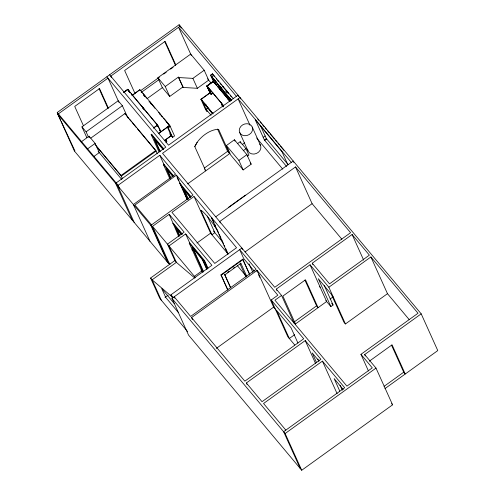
<?xml version="1.0" encoding="UTF-8"?>
<svg xmlns="http://www.w3.org/2000/svg" width="495" height="495" viewBox="0 0 495 495"><rect width="100%" height="100%" fill="white"/><g stroke="black" fill="none" stroke-linecap="round" stroke-linejoin="round"><path stroke-width="0.74" d="M143.34 108.269L142.95 107.718L143.34 108.145M221.494 88.661C220.968 87.757 222.069 89.508 221.55 88.605M204.744 169.68L205.734 170.868L194.776 146.6L197.165 142.312A18.321 9.362 -39.9 0 1 218.629 129.424L229.587 153.691L187.648 183.893M194.776 146.6L197.165 142.312M60.662 120.143L57.222 112.52L179.103 24.75L421.196 313.849L437.778 350.578L384.943 388.625M195.222 277.318L152.528 226.333L169.111 263.062L168.56 263.458L74.386 150.994L57.804 114.271L107.99 78.13L118.942 102.385M123.645 92.274L127.821 89.267L129.764 92.225M123.719 92.441L127.679 89.372L157.528 125.012L160.547 131.788M125.544 91.309L127.277 90.059M129.139 90.851L129.684 92.46M129.17 91.891L129.102 91.476L129.374 91.841M129.034 91.742L128.997 91.34L129.319 91.81M86.798 137.61L81.947 126.868L118.206 100.757L122.364 105.72L127.821 117.804M131.862 95.486L139.893 89.7L169.816 125.513L158.697 133.52M132.555 95.207L139.893 89.7M169.717 96.451L162.354 87.652L157.874 77.734L190.686 54.104L204.194 70.234L208.673 80.153L197.369 88.296L183.193 87.467L178.336 77.096L165.237 86.532L169.717 96.451L182.816 87.015M140.66 90.672L159.353 77.208M163.715 74.071L166.209 72.276M170.571 69.133L173.064 67.339M88.525 137.202L86.099 131.831L122.364 105.72M141.174 92.472L159.242 79.46M143.371 94.539C144.255 95.294 143.135 93.654 143.482 94.706M143.531 94.471L145.016 96.426L142.913 93.499M144.237 95.609L144.249 95.288M144.057 95.925L144.608 95.529M81.143 141.917L89.081 136.205L95.127 143.42L99.272 152.602L93.778 156.562M90.777 138.136L124.901 113.559L155.789 150.443L157.317 153.834M74.386 150.994L74.937 150.598M147.244 98.53L162.805 87.324M141.947 106.4L143.408 107.879L144.336 109.946M148.97 101.791L149.521 101.395L151.631 104.327M142.882 107.947L143.222 108.158M150.932 103.208L154.935 108.275M87.188 149.137L95.127 143.42M150.845 103.505L150.851 103.412M150.672 103.82L151.222 103.424M178.336 77.096L178.714 77.548L192.889 78.371L204.194 70.234M213.902 82.547L210.536 75.191L212.466 73.798L233.355 98.746M210.882 75.153L212.262 74.163L213.586 75.741M159.242 113.491L159.421 113.491M160.269 114.395L160.399 114.593M214.187 79.571L214.354 80.11L214.242 79.689M213.747 80.697L213.296 81.205M210.041 92.98L206.792 85.92L213.846 80.809M213.345 81.421L207.003 85.988L210.134 92.825M208.253 85.27L213.444 81.533M214.855 80.691L215.108 81.013L214.972 80.567M215.121 80.71L215.727 80.45M207.708 86.186L207.158 86.582L208.197 87.825M160.083 132.029L160.776 131.8C161.636 131.744 154.192 119.128 156.828 124.814M216.136 81.353L215.585 81.749L215.102 80.679M207.838 87.516L208.061 87.893L208.018 87.51M208.011 87.491L208.147 87.702M214.669 82.999L215.127 82.492M208.748 87.429L207.82 88.061L208.859 89.298M208.129 88.302L208.358 88.549L208.209 88.03M208.302 88.147L208.073 88.228M153.493 127.92L157.67 124.913M208.228 88.432L208.073 88.129M153.568 128.081L157.602 125.179L157.212 124.746L157.447 125M157.589 125.773L157.701 125.978M166.091 121.454L166.796 122.513L166.574 122.203M166.735 122.135L167.025 122.519L166.852 122.228M166.716 122.457L166.79 122.29M159.019 151.965L151.154 134.541L151.563 134.244L163.604 148.618M210.134 92.293C210.53 93.419 209.589 91.915 210.233 92.41M202.337 101.005L207.077 111.499L205.753 109.921L200.939 99.26L210.295 92.553M210.276 92.757L201.013 99.427L212.782 113.479M201.366 99.39L202.74 98.4M210.356 93.091C211.049 94.075 209.651 92.435 210.524 93.066M159.415 130.55L159.972 130.154M211.08 94.217L212.423 93.345M221.048 87.219L220.498 87.615L220.089 86.718L222.113 89.15M209.905 92.806L211.223 94.39L213.091 93.041M220.826 87.559L220.968 88.005L220.77 87.436M158.332 133.563L169.742 125.346L174.549 136.001L172.619 137.393L171.301 135.816L167.192 126.72M221.599 88.784L222.199 89.651L222.75 89.249M204.918 103.56L204.367 103.956L203.959 103.059L205.982 105.491L205.833 105.163M204.689 104.117L204.435 103.795L204.887 104.123M205.419 104.705L205.592 105.249L205.394 104.68M206.211 104.692L205.468 105.126L206.069 105.986L206.619 105.59M169.859 134.244L170.41 133.848M170.422 134.918L170.979 134.522L171.202 135.017L170.033 133.396L171.295 134.9M206.186 109.531L208.042 107.978L206.112 109.37L211.056 115.273M164.291 140.568L171.66 135.265L170.336 133.681M164.365 140.735L171.734 135.426M165.862 142.257L166.827 141.564L165.943 139.596M122.574 178.856L121.04 175.465L155.789 150.443M211.532 111.455L210.975 111.851L210.573 110.954L212.59 113.386L212.442 113.058M211.309 111.796L211.445 112.229L211.254 111.672M230.051 98.752L230.225 99.062L230.051 98.517M230.076 98.827L230.107 98.641M222.175 104.408L222.41 104.736M228.931 100.033L229.389 99.52M223.127 106.332L222.088 105.095L222.639 104.692M211.872 112.674L212.2 113.145L212.033 112.606M222.453 105.274L222.218 105.027L222.892 105.757M222.36 105.274L222.571 105.491M230.726 99.644L230.979 99.965L230.843 99.514M212.825 112.588L212.268 112.984L212.677 113.887L202.857 102.156M230.992 99.662L231.598 99.402M149.954 241.232L133.372 204.509L175.558 174.129L159.786 155.288L117.593 185.668L134.176 222.397M169.977 179.072L163.369 164.439L163.783 164.142L173.894 176.214M167.428 262.103L150.845 225.374L193.031 194.993L176.412 175.143L134.906 205.023L151.532 224.879M226.425 145.536L234.426 139.776L246.894 154.663L251.188 164.173L243.187 169.934L230.72 155.046L226.425 145.536L238.893 160.423L243.187 169.934M237.513 143.63L240.162 141.725L246.015 148.723L248.905 155.114L247.314 156.253M187.166 199.603L180.557 184.969L180.972 184.672L191.082 196.744M204.361 168.059L227.601 151.322L217.534 129.022M242.135 144.658L244.641 142.851M243.373 150.622L246.015 148.723M263.204 137.338L265.134 135.946M286.562 166.444L264.386 139.961L266.316 138.569L260.401 125.47M264.763 140.413L266.694 139.021M238.893 160.423L246.894 154.663M168.56 263.458L151.977 226.729L169.21 214.316L184.134 232.136L167.452 244.153L174.859 260.549L176.369 262.356L194.881 278.134M194.028 196.447L171.969 212.33L214.756 263.427L236.542 247.741L194.028 196.447L210.61 233.176L227.78 253.675M178.775 236.709L169.21 214.316M172.402 297.99L170.954 294.791L211.903 265.301L185.644 233.943L168.962 245.959L176.369 262.356L152.101 279.83L161.283 300.162M228.374 207.436L245.471 195.123M215.721 216.81L293.207 161.011L293.832 162.397M201.818 270.969L189.232 243.095L189.647 242.797L185.644 233.943M240.65 98.889L240.026 97.503L162.539 153.302L274.756 287.304L350.59 232.7L295.521 166.939L219.687 221.543L220.312 222.929M196.985 242.989L210.61 233.176M187.543 331.52L159.767 298.355L150.591 278.023L174.859 260.549M206.99 269.218L202.95 260.271L203.365 259.974M207.615 268.587L204.157 260.921L204.571 260.624L189.647 242.797M165.021 297.464L168.139 295.218M194.331 276.358L202.232 270.672M421.196 313.849L364.667 354.556L376.002 368.094L392.585 404.823L301.727 470.25L188.564 335.121L171.982 298.392L241.888 248.051L242.513 249.437M245.044 251.955L312.104 203.668L295.521 166.939M227.849 290.206L220.931 274.88L242.711 259.194L249.604 274.162M227.818 289.847L221.209 275.214L242.996 259.529M227.675 272.3L228.907 271.415M233.213 268.315L234.444 267.43M230.788 287.929L224.885 274.855L240.879 263.334L240.595 263M192.506 319.634L191.571 317.555L257.06 270.394L277.837 295.212L271.223 299.976L287.805 336.705L294.729 344.972M276.891 290.497L276.266 289.111L310.049 264.788L328.841 287.23L345.43 323.959L387.48 293.677L370.897 256.948L328.841 287.23M312.252 263.198L352.1 234.506L369.381 255.148L329.54 283.839L312.252 263.198L312.877 264.584M276.266 289.111L281.556 295.428L274.942 300.193L346.915 386.143L372.283 367.878L360.948 354.34L418.028 313.236L370.897 256.948M216.259 348.443L273.642 307.123L257.06 270.394M294.568 321.707L316.571 305.867L304.926 280.083M294.717 323.049L295.472 323.953L326.632 301.517L310.049 264.788M330.078 299.029L333.197 296.79M325.877 300.613L330.883 306.591L333.086 305L324.275 285.491M294.612 334.7L289.315 338.512L276.73 310.637L290.992 327.671L297.916 342.998M246.355 382.982L305.223 340.585L320.909 359.308L262.034 401.705L246.355 382.982L246.98 384.368M300.211 468.443L283.629 431.714L344.706 387.733L322.418 361.115L263.544 403.505L285.838 430.13M369.301 361.214L392.065 344.823L405.238 374.01L403.728 372.203L391.489 345.108M301.727 470.25L285.139 433.521L376.002 368.094M384.046 386.378L403.728 372.203M171.771 296.592L152.101 279.83L150.591 278.023M216.581 79.113L216.259 78.618L216.433 78.928M159.755 130.16L159.613 129.845M128.96 91.123L127.753 89.533M257.74 119.072L258.73 120.254M260.209 122.017L261.688 123.787M262.672 124.963L264.157 126.732M265.141 127.908L266.619 129.678M267.609 130.853L269.088 132.623M270.072 133.799L274.515 139.101M275.498 140.277L276.977 142.046M277.967 143.222L279.446 144.992M280.43 146.167L283.882 150.294M236.387 96.327L178.584 27.293L191.28 55.428M291.277 162.397L238.095 98.895L249.987 125.229M266.316 138.569L287.997 164.464M217.658 80.53L218.617 81.675M220.058 83.395L221.494 85.109M222.453 86.254L227.242 91.977L226.729 90.833L225.763 91.525L227.081 93.103L228.047 92.41L228.678 93.802M230.484 95.851L231.443 96.995M210.536 75.191L231.641 100.392M212.374 77.919L231.456 100.702L231.047 99.798M219.631 88.333L227.304 97.49M219.706 88.494L226.772 96.927M213.271 81.254L229.909 101.122M213.494 81.749L213.97 82.312M216.736 85.616L214.818 83.327L211.854 76.768L213.784 75.376L214.415 76.768M217.695 86.761L228.61 99.798M230.039 101.506L229.08 100.361L226.636 94.947M207.516 78.773L210.975 82.9M312.104 203.668L341.897 239.252M387.48 293.677L409.309 319.745M256.651 137.975L282.744 169.135M223.567 105.689L206.929 85.821L210.041 92.707L211.365 94.291L208.253 87.405L211.223 94.39M208.327 87.566L206.792 85.92M208.475 87.893L222.515 104.433L223.449 106.499M222.738 104.928L223.697 106.072M222.459 104.86L221.42 103.616L222.088 105.095M210.257 92.33L209.88 91.878L210.474 93.19M209.379 91.501L210.418 92.744M210.313 93.134L210.455 93.308M200.939 99.26L213.172 113.869M250.229 163.028L251.188 164.173M227.601 151.322L229.587 153.691M157.874 77.734L165.237 86.532M319.584 286.673L320.339 287.576M331.669 303.311L333.086 305M345.43 323.959L343.914 322.158L331.328 294.284L318.297 278.716L330.883 306.591M158.777 112.445L160.479 114.475M165.392 120.341L167.093 122.37M145.765 97.057L146.65 98.109L146.39 97.54M163.647 118.416L164.971 119.994L164.711 119.419M143.377 94.446L144.509 95.801M159.619 113.85L160.374 114.753M166.233 121.745L166.988 122.649M160.887 115.378L162.36 117.136M167.496 123.274L169.012 125.08M316.571 305.867L318.081 307.667L305.495 279.799L282.886 296.078L295.472 323.953M391.601 403.642L392.585 404.823M129.226 91.439L130.185 92.584M131.144 93.728L142.164 106.895M142.263 107.007L143.395 108.362M143.971 109.042L156.432 123.923M157.701 125.705L158.412 126.714M157.534 125.885L157.911 126.336M165.509 139.986L166.827 141.564M109.612 74.788L168.554 145.177L238.046 95.133L238.67 96.519M106.858 76.775L165.8 147.163L115.613 183.305L132.196 220.028M151.154 134.541L163.666 149.49M162.966 149.441L153.914 138.631L159.817 151.711M127.153 116.56L128.626 118.317M129.61 119.487L131.076 121.244M132.06 122.414L136.472 127.685M137.449 128.855L156.08 151.099L121.337 176.121L96.333 146.26M254.312 271.198L243.676 258.495L239.679 249.641L256.113 269.268L190.624 316.429L174.19 296.802L174.815 298.188M180.409 183.998L179.555 182.983L180.186 184.375M163.369 164.439L172.996 175.942M180.557 184.969L190.668 197.041M172.798 176.498L166.128 168.529L170.478 178.169M190.47 197.592L183.323 189.059L187.982 199.386M271.223 299.976L303.713 338.778L244.839 381.175L191.571 317.555M213.481 231.06L222.75 242.129M343.295 389.522L334.137 378.582L339.78 391.093M318.99 361.022L312.172 352.886L316.602 362.699M273.642 307.123L276.544 310.594M237.427 265.728L245.867 275.802M224.885 274.855L224.6 274.515L230.503 287.589M220.931 274.88L221.209 275.214M173.207 223.171L182.358 234.098M172.798 223.468L181.943 234.395M189.232 243.095L204.157 260.921M181.275 234.389L175.558 227.558L179.283 235.818M202.95 260.271L191.992 247.184L203.179 271.965M191.881 249.74L192.635 250.637M81.947 126.868L86.099 131.831M201.063 270.066L202.808 272.157M95.059 144.435L121.04 175.465M98.128 151.241L121.665 179.345M57.222 112.52L118.144 185.272L119.685 188.675M57.804 114.271L151.977 226.729M74.559 150.146L61.287 121.529M169.111 263.062L170.076 264.206M170.954 294.791L173.225 297.495M171.982 298.392L285.139 433.521M174.265 303.559L161.698 288.554L165.677 297.359L178.237 312.364M214.211 225.398L216.946 229.433L214.211 225.398A18.321 2.234 54.2 0 0 200.976 210.486L211.934 234.754L214.83 232.669L207.318 216.03M352.1 234.506L363.677 260.147M287.898 164.841L281.952 151.68L255.315 119.877L264.386 139.961M364.667 354.556L365.285 355.93M360.948 354.34L368.459 370.972M252.246 127.048A6.85 5.829 -24.3 0 1 244.709 135.717A6.85 5.829 -24.3 0 1 240.861 126.386A6.85 5.829 -24.3 0 1 252.246 127.048L260.537 145.412M231.221 99.872L231.369 100.2L229.346 97.769L229.754 98.672M229.482 99.637L230.064 100.912M225.312 93.369L228.282 99.842M223.486 93.01L223.746 93.58M239.636 132.388L247.927 150.752M217.546 83.711L220.683 90.653M212.466 73.798L213.091 75.191M215.35 80.926L215.498 81.254L213.481 78.823L213.883 79.72M213.84 79.12L213.988 79.448M215.22 82.603L216.377 85.159M240.162 141.725L240.737 143.006M222.304 104.445L222.998 105.911M223.059 106.988L221.191 102.855L222.608 106.4M234.426 139.776L235.038 141.137M210.356 92.157L211.266 94.174M181.176 28.184L180.236 26.105L110.75 76.143L111.375 77.529M179.103 24.75L179.728 26.136M340.108 385.333L342.305 390.196M210.932 111.251L211.08 111.579M322.418 361.115L337.101 393.636M207.436 107.099L207.696 107.669L206.112 105.515M192.889 78.371L197.369 88.296M317.858 359.005L318.811 361.109M305.223 340.585L315.55 363.454M281.556 295.428L294.073 323.148M175.756 64.82L165.144 41.32L124.635 70.488L134.937 93.301M164.631 41.345L175.558 65.544M178.714 77.548L183.193 87.467M256.732 270.629L257.344 271.99M258.576 274.719L259.807 277.441M249.028 263.878L252.834 272.306M242.711 259.194L249.319 273.828M240.879 263.334L246.782 276.414M239.976 263.847L245.879 276.922M211.693 217.54L214.149 222.991M214.768 224.353L215.69 226.394M217.317 230.002L218.573 232.774M219.198 234.16L221.073 238.324M221.704 239.71L223.579 243.868M224.204 245.254L224.829 246.64M225.769 248.719L227.96 253.576M211.415 217.738L227.997 254.467M168.492 123.929L169.754 126.732M167.885 126.899L172.619 137.393M149.521 101.395L149.929 102.292M145.066 95.956L145.326 96.531M143.47 94.359L143.482 94.613M156.346 123.335L156.965 124.715M141.285 91.445L141.805 92.596M184.047 189.449L188.397 199.089M180.972 184.672L181.603 186.064M176.412 175.143L181.981 187.481M182.612 188.873L187.327 199.324M177.099 177.532L178.633 180.935M143.488 108.207L144.15 109.68M143.488 108.473L143.142 108.021M142.084 106.301L143.018 108.368M154.638 139.021L160.231 151.408M151.563 134.244L152.194 135.636M167.168 169.612L170.893 177.866M159.786 155.288L164.724 166.233M129.22 91.173L129.665 92.157M128.756 90.814L127.821 89.267M204.571 260.624L208.03 268.284M201.793 258.371L206.762 269.379M192.716 247.58L203.594 271.662M124.901 113.559L125.198 114.215M176.282 227.954L180.013 236.208M108.281 107.91L99.544 88.556L74.726 106.431L83.463 125.786M99.037 88.586L108.089 108.634M89.081 136.205L89.675 137.517M58.354 113.875L58.979 115.255M259.745 144.113A6.85 5.829 -24.3 0 1 256.453 153.469A6.85 5.829 -24.3 0 1 247.562 149.267M222.874 86.514L223.276 87.07L222.917 86.538M169.612 125.872L168.232 126.868L168.603 127.685L169.983 126.695L169.612 125.872"/></g></svg>
